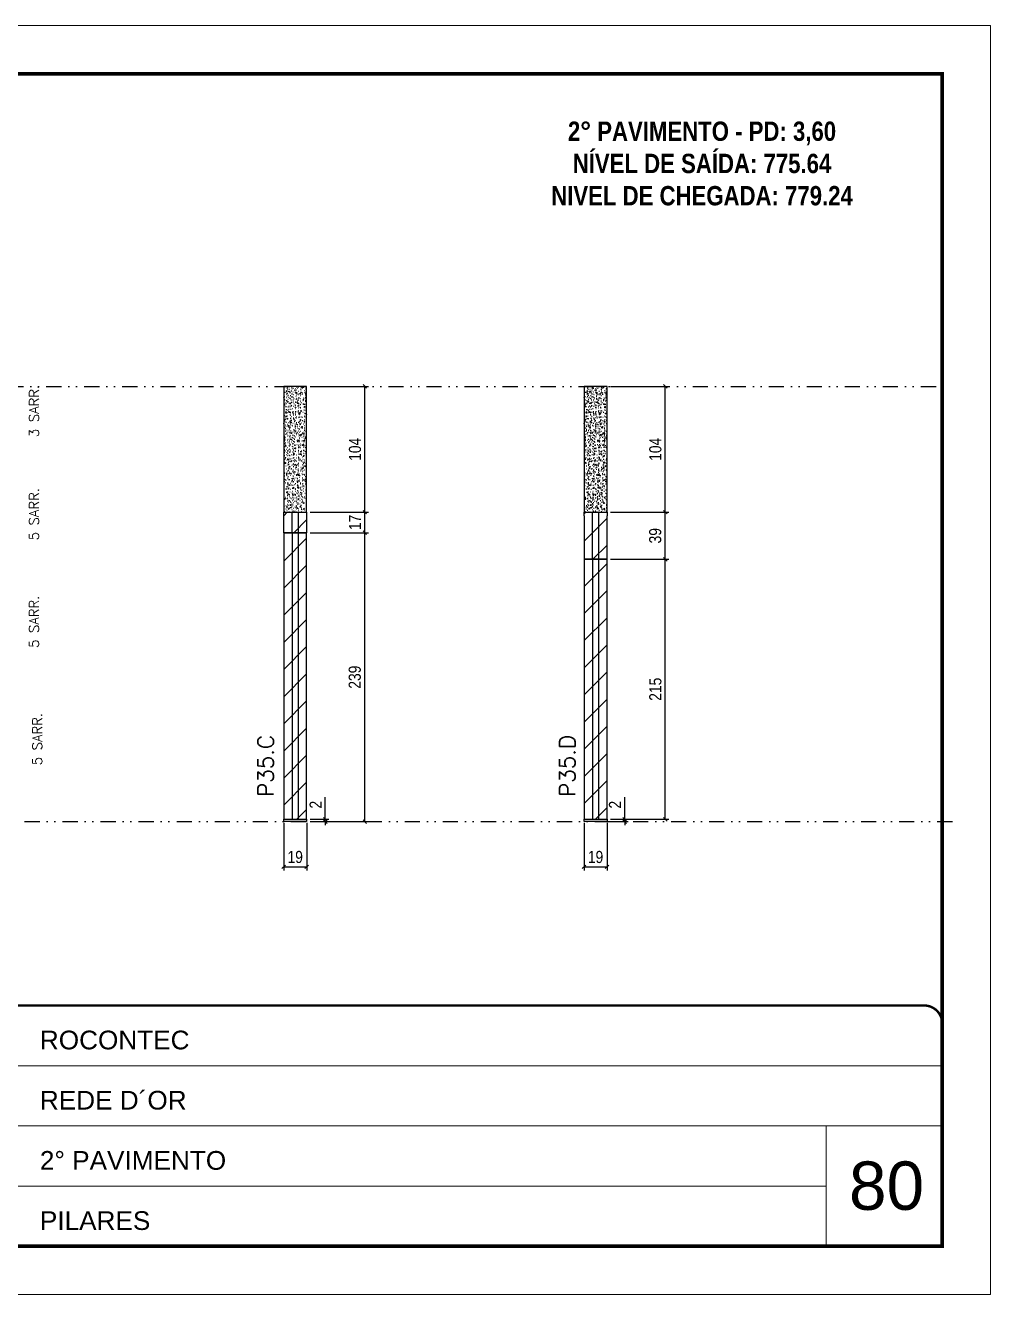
# Model space of a CAD drawing. Extents: x 2949 to 9203, y -16089 to 12527.
# Drawn here: x 8404 to 9203, y -10346 to -9296 of the extents above; entities that cross this region are included whole.
import ezdxf

# ---------------------------------------------------------------- set-up
doc = ezdxf.new("R2010")
doc.units = 0
for name, pattern in [('CONTINUO', [0]), ('DASHED', [0.75, 0.5, -0.25]), ('DIVIDE2', [0.625, 0.25, -0.125, 0, -0.125, 0, -0.125])]:
    doc.linetypes.add(name, pattern=pattern)
for name, color, linetype, lineweight in [('CARIMBO', 255, 'Continuous', 9), ('Folhas', 255, 'Continuous', 9), ('Hachura', 251, 'Continuous', 9), ('SARRAFO DE PRESSAO', 251, 'DASHED', 9), ('Texto Seção', 7, 'Continuous', 15)]:
    doc.layers.add(name, color=color, linetype=linetype, lineweight=lineweight)
for name, color, linetype in [('COTA', 241, 'Continuous'), ('NOMENCLATURA', 7, 'Continuous'), ('Nível', 160, 'Continuous'), ('Painéis', 200, 'Continuous'), ('SARR_2.2x7', 40, 'Continuous')]:
    doc.layers.add(name, color=color, linetype=linetype)
doc.styles.add('ARIAL', font='arial.ttf')
doc.styles.add('COTA TECNICA', font='techl___.ttf', dxfattribs={"height": 10})
doc.styles.add('COTA TECNICA-50', font='techl___.ttf', dxfattribs={"height": 10})
doc.styles.add('REGUA-120', font='ROMANS.shx', dxfattribs={"height": 15})
doc.styles.add('ROMANC', font='techb___.ttf', dxfattribs={"height": 2.5})
doc.styles.add('ROMANS', font='romans.shx')
doc.dimstyles.new('COTA PAINEL-50', dxfattribs={"dimtxt": 10, "dimasz": 3, "dimexe": 3, "dimexo": 3, "dimgap": 3, "dimtad": 1, "dimdec": 1, "dimzin": 12, "dimdsep": 46, "dimtxsty": 'COTA TECNICA-50', "dimblk1": 'OBLIQUE', "dimblk2": 'OBLIQUE', "dimsah": 1, "dimcen": 0.9, "dimclrd": 4, "dimclre": 4, "dimclrt": 240, "dimadec": 1, "dimazin": 3, "dimtfac": 1, "dimtdec": 1, "dimtmove": 0, "dimatfit": 3, "dimfxl": 1, "dimtolj": 1, "dimtzin": 12, "dimarcsym": 0})
doc.dimstyles.new('PAINEL', dxfattribs={"dimtxt": 10, "dimasz": 3, "dimexe": 3, "dimexo": 3, "dimgap": 3, "dimtad": 1, "dimdec": 1, "dimzin": 12, "dimdsep": 46, "dimtxsty": 'COTA TECNICA', "dimblk1": 'OBLIQUE', "dimblk2": 'OBLIQUE', "dimsah": 1, "dimcen": 0.9, "dimclrd": 4, "dimclre": 4, "dimclrt": 240, "dimadec": 1, "dimazin": 3, "dimtfac": 1, "dimtdec": 1, "dimtmove": 0, "dimatfit": 3, "dimfxl": 1, "dimtolj": 1, "dimtzin": 12, "dimarcsym": 0})
pattern_1 = [(45, (-121303.467, -37644.947), (-11.2253202, 11.2253202), [])]

# ---------------------------------------------------------------- blocks, each defined once
blk = doc.blocks.new('9999999999')
at = {"color": 30, "linetype": 'CONTINUO'}
for p, q in [((98564.6, 34379.6), (99584, 34379.6)), ((98564.6, 34329.8), (99488, 34329.8)), ((99584, 34329.8), (99488, 34329.8)), ((99488, 34329.8), (99488, 34230.2)), ((98564.6, 34280), (99488, 34280))]:
    blk.add_line(p, q, dxfattribs=at)
at = {"color": 30, "linetype": 'CONTINUO', "const_width": 2}
blk.add_lwpolyline([(99584, 34230.2), (99584, 34414.4, 0.414214), (99569, 34429.4), (98229, 34429.4, 0.414214), (98214, 34414.4), (98214, 34245.2, 0.414214), (98229, 34230.2), (99584, 34230.2)], format="xyb", dxfattribs=at)
at = {"layer": 'Folhas'}
blk.add_lwpolyline([(98139, 34190.2), (99624, 34190.2), (99624, 35240.2), (98139, 35240.2)], close=True, dxfattribs=at)
at = {"layer": 'Folhas', "color": 30, "const_width": 3}
blk.add_lwpolyline([(98214, 34230.2), (99584, 34230.2), (99584, 35200.2), (98214, 35200.2)], close=True, dxfattribs=at)
at = {"color": 7, "linetype": 'Continuous', "ltscale": 5, "style": 'ARIAL'}
for s, height, p in [('ROCONTEC', 15.48, (98837.7, 34393.1)), ('REDE D´OR', 15.48, (98837.7, 34343.3)), ('2° PAVIMENTO', 15.483, (98837.7, 34293.5)), ('PILARES', 15.48, (98837.7, 34243.7))]:
    blk.add_text(s, height=height, dxfattribs=at).set_placement(p)
blk = doc.blocks.new('_Oblique')
at = {"color": 0, "linetype": 'ByBlock', "lineweight": -2}
blk.add_line((-0.5, -0.5), (0.5, 0.5), dxfattribs=at)
blk = doc.blocks.new('*D2647')
at = {"layer": 'COTA', "color": 4, "lineweight": -2, "transparency": 16777216}
for p, q in [((8617.9, -9955.9), (8617.9, -9995.3)), ((8636.9, -9955.9), (8636.9, -9995.3)), ((8617.9, -9992.3), (8636.9, -9992.3))]:
    blk.add_line(p, q, dxfattribs=at)
at = {"layer": 'Defpoints', "color": 0, "transparency": 16777216}
for p in [(8617.9, -9952.9), (8636.9, -9952.9), (8636.9, -9992.3)]:
    blk.add_point(p, dxfattribs=at)
at = {"layer": 'COTA', "color": 4, "lineweight": -2, "transparency": 16777216, "xscale": 3, "yscale": 3, "zscale": 3, "rotation": 180}
blk.add_blockref('_Oblique', (8617.9, -9992.3), dxfattribs=at)
at = {"layer": 'COTA', "color": 4, "lineweight": -2, "transparency": 16777216, "xscale": 3, "yscale": 3, "zscale": 3}
blk.add_blockref('_Oblique', (8636.9, -9992.3), dxfattribs=at)
at = {"layer": 'COTA', "color": 240, "transparency": 16777216, "insert": (8627.4, -9984.2), "char_height": 10, "attachment_point": 5, "style": 'COTA TECNICA'}
blk.add_mtext('\\A1;19', dxfattribs=at)
blk = doc.blocks.new('*D2648')
at = {"layer": 'COTA', "color": 4, "lineweight": -2, "transparency": 16777216}
for p, q in [((8866.3, -9955.9), (8866.3, -9995.3)), ((8885.3, -9955.9), (8885.3, -9995.3)), ((8866.3, -9992.3), (8885.3, -9992.3))]:
    blk.add_line(p, q, dxfattribs=at)
at = {"layer": 'Defpoints', "color": 0, "transparency": 16777216}
for p in [(8866.3, -9952.9), (8885.3, -9952.9), (8885.3, -9992.3)]:
    blk.add_point(p, dxfattribs=at)
at = {"layer": 'COTA', "color": 4, "lineweight": -2, "transparency": 16777216, "xscale": 3, "yscale": 3, "zscale": 3, "rotation": 180}
blk.add_blockref('_Oblique', (8866.3, -9992.3), dxfattribs=at)
at = {"layer": 'COTA', "color": 4, "lineweight": -2, "transparency": 16777216, "xscale": 3, "yscale": 3, "zscale": 3}
blk.add_blockref('_Oblique', (8885.3, -9992.3), dxfattribs=at)
at = {"layer": 'COTA', "color": 240, "transparency": 16777216, "insert": (8875.8, -9984.2), "char_height": 10, "attachment_point": 5, "style": 'COTA TECNICA'}
blk.add_mtext('\\A1;19', dxfattribs=at)
blk = doc.blocks.new('*D2649')
at = {"layer": 'COTA', "color": 4, "lineweight": -2, "transparency": 16777216}
for p, q in [((8639.9, -9594.9), (8688, -9594.9)), ((8685, -9698.9), (8685, -9594.9)), ((8639.9, -9698.9), (8688, -9698.9))]:
    blk.add_line(p, q, dxfattribs=at)
at = {"layer": 'Defpoints', "color": 0, "transparency": 16777216}
for p in [(8636.9, -9594.9), (8685, -9594.9), (8636.9, -9698.9)]:
    blk.add_point(p, dxfattribs=at)
at = {"layer": 'COTA', "color": 4, "lineweight": -2, "transparency": 16777216, "xscale": 3, "yscale": 3, "zscale": 3}
for p, rotation in [((8685, -9594.9), 90), ((8685, -9698.9), 270)]:
    blk.add_blockref('_Oblique', p, dxfattribs=dict(at, rotation=rotation))
at = {"layer": 'COTA', "color": 240, "transparency": 16777216, "insert": (8676.9, -9646.9), "char_height": 10, "attachment_point": 5, "rotation": 90, "style": 'COTA TECNICA'}
blk.add_mtext('\\A1;104', dxfattribs=at)
blk = doc.blocks.new('*D2650')
at = {"layer": 'COTA', "color": 4, "lineweight": -2, "transparency": 16777216}
for p, q in [((8639.9, -9715.9), (8688, -9715.9)), ((8685, -9954.9), (8685, -9715.9)), ((8639.9, -9954.9), (8688, -9954.9))]:
    blk.add_line(p, q, dxfattribs=at)
at = {"layer": 'Defpoints', "color": 0, "transparency": 16777216}
for p in [(8636.9, -9715.9), (8685, -9715.9), (8636.9, -9954.9)]:
    blk.add_point(p, dxfattribs=at)
at = {"layer": 'COTA', "color": 4, "lineweight": -2, "transparency": 16777216, "xscale": 3, "yscale": 3, "zscale": 3}
for p, rotation in [((8685, -9715.9), 90), ((8685, -9954.9), 270)]:
    blk.add_blockref('_Oblique', p, dxfattribs=dict(at, rotation=rotation))
at = {"layer": 'COTA', "color": 240, "transparency": 16777216, "insert": (8676.7, -9835.4), "char_height": 10, "attachment_point": 5, "rotation": 90, "style": 'COTA TECNICA'}
blk.add_mtext('\\A1;239', dxfattribs=at)
blk = doc.blocks.new('*D2651')
at = {"layer": 'COTA', "color": 4, "lineweight": -2, "transparency": 16777216}
for p, q in [((8652.3, -9952.9), (8652.3, -9934.8)), ((8639.9, -9952.9), (8655.3, -9952.9)), ((8652.3, -9954.9), (8652.3, -9952.9)), ((8639.9, -9954.9), (8655.3, -9954.9)), ((8652.3, -9954.9), (8652.3, -9957.9))]:
    blk.add_line(p, q, dxfattribs=at)
at = {"layer": 'Defpoints', "color": 0, "transparency": 16777216}
for p in [(8636.9, -9952.9), (8652.3, -9952.9), (8636.9, -9954.9)]:
    blk.add_point(p, dxfattribs=at)
at = {"layer": 'COTA', "color": 4, "lineweight": -2, "transparency": 16777216, "xscale": 3, "yscale": 3, "zscale": 3}
for p, rotation in [((8652.3, -9952.9), 270), ((8652.3, -9954.9), 90)]:
    blk.add_blockref('_Oblique', p, dxfattribs=dict(at, rotation=rotation))
at = {"layer": 'COTA', "color": 240, "transparency": 16777216, "insert": (8644.3, -9940.9), "char_height": 10, "attachment_point": 5, "rotation": 90, "style": 'COTA TECNICA-50'}
blk.add_mtext('\\A1;2', dxfattribs=at)
blk = doc.blocks.new('*D2652')
at = {"layer": 'COTA', "color": 4, "linetype": 'ByBlock', "lineweight": -2, "transparency": 16777216}
for p, q in [((8888.3, -9737.9), (8936.4, -9737.9)), ((8933.4, -9952.9), (8933.4, -9737.9)), ((8888.3, -9952.9), (8936.4, -9952.9))]:
    blk.add_line(p, q, dxfattribs=at)
at = {"layer": 'Defpoints', "color": 0, "linetype": 'ByBlock', "transparency": 16777216}
for p in [(8885.3, -9737.9), (8933.4, -9737.9), (8885.3, -9952.9)]:
    blk.add_point(p, dxfattribs=at)
at = {"layer": 'COTA', "color": 4, "linetype": 'ByBlock', "lineweight": -2, "transparency": 16777216, "xscale": 3, "yscale": 3, "zscale": 3}
for p, rotation in [((8933.4, -9737.9), 90), ((8933.4, -9952.9), 270)]:
    blk.add_blockref('_Oblique', p, dxfattribs=dict(at, rotation=rotation))
at = {"layer": 'COTA', "color": 240, "linetype": 'ByBlock', "transparency": 16777216, "insert": (8925.3, -9845.4), "char_height": 10, "attachment_point": 5, "rotation": 90, "style": 'COTA TECNICA'}
blk.add_mtext('\\A1;215', dxfattribs=at)
blk = doc.blocks.new('*D2670')
at = {"layer": 'COTA', "color": 4, "linetype": 'ByBlock', "lineweight": -2, "transparency": 16777216}
for p, q in [((8899.9, -9952.9), (8899.9, -9934.8)), ((8888.3, -9952.9), (8902.9, -9952.9)), ((8899.9, -9954.9), (8899.9, -9952.9)), ((8888.3, -9954.9), (8902.9, -9954.9)), ((8899.9, -9954.9), (8899.9, -9957.9))]:
    blk.add_line(p, q, dxfattribs=at)
at = {"layer": 'Defpoints', "color": 0, "linetype": 'ByBlock', "transparency": 16777216}
for p in [(8885.3, -9952.9), (8899.9, -9952.9), (8885.3, -9954.9)]:
    blk.add_point(p, dxfattribs=at)
at = {"layer": 'COTA', "color": 4, "linetype": 'ByBlock', "lineweight": -2, "transparency": 16777216, "xscale": 3, "yscale": 3, "zscale": 3}
for p, rotation in [((8899.9, -9952.9), 270), ((8899.9, -9954.9), 90)]:
    blk.add_blockref('_Oblique', p, dxfattribs=dict(at, rotation=rotation))
at = {"layer": 'COTA', "color": 240, "linetype": 'ByBlock', "transparency": 16777216, "insert": (8891.9, -9940.9), "char_height": 10, "attachment_point": 5, "rotation": 90, "style": 'COTA TECNICA'}
blk.add_mtext('\\A1;2', dxfattribs=at)
blk = doc.blocks.new('*D2653')
at = {"layer": 'COTA', "color": 4, "lineweight": -2, "transparency": 16777216}
for p, q in [((8888.3, -9594.9), (8936.4, -9594.9)), ((8933.4, -9698.9), (8933.4, -9594.9)), ((8888.3, -9698.9), (8936.4, -9698.9))]:
    blk.add_line(p, q, dxfattribs=at)
at = {"layer": 'Defpoints', "color": 0, "transparency": 16777216}
for p in [(8885.3, -9594.9), (8933.4, -9594.9), (8885.3, -9698.9)]:
    blk.add_point(p, dxfattribs=at)
at = {"layer": 'COTA', "color": 4, "lineweight": -2, "transparency": 16777216, "xscale": 3, "yscale": 3, "zscale": 3}
for p, rotation in [((8933.4, -9594.9), 90), ((8933.4, -9698.9), 270)]:
    blk.add_blockref('_Oblique', p, dxfattribs=dict(at, rotation=rotation))
at = {"layer": 'COTA', "color": 240, "transparency": 16777216, "insert": (8925.3, -9646.9), "char_height": 10, "attachment_point": 5, "rotation": 90, "style": 'COTA TECNICA'}
blk.add_mtext('\\A1;104', dxfattribs=at)
blk = doc.blocks.new('*D2654')
at = {"layer": 'COTA', "color": 4, "lineweight": -2, "transparency": 16777216}
for p, q in [((8639.9, -9698.9), (8688, -9698.9)), ((8685, -9715.9), (8685, -9698.9)), ((8639.9, -9715.9), (8688, -9715.9))]:
    blk.add_line(p, q, dxfattribs=at)
at = {"layer": 'Defpoints', "color": 0, "transparency": 16777216}
for p in [(8636.9, -9698.9), (8685, -9698.9), (8636.9, -9715.9)]:
    blk.add_point(p, dxfattribs=at)
at = {"layer": 'COTA', "color": 4, "lineweight": -2, "transparency": 16777216, "xscale": 3, "yscale": 3, "zscale": 3}
for p, rotation in [((8685, -9698.9), 90), ((8685, -9715.9), 270)]:
    blk.add_blockref('_Oblique', p, dxfattribs=dict(at, rotation=rotation))
at = {"layer": 'COTA', "color": 240, "transparency": 16777216, "insert": (8676.9, -9707.4), "char_height": 10, "attachment_point": 5, "rotation": 90, "style": 'COTA TECNICA'}
blk.add_mtext('\\A1;17', dxfattribs=at)
blk = doc.blocks.new('*D2655')
at = {"layer": 'COTA', "color": 4, "lineweight": -2, "transparency": 16777216}
for p, q in [((8888.3, -9698.9), (8936.4, -9698.9)), ((8933.4, -9737.9), (8933.4, -9698.9)), ((8888.3, -9737.9), (8936.4, -9737.9))]:
    blk.add_line(p, q, dxfattribs=at)
at = {"layer": 'Defpoints', "color": 0, "transparency": 16777216}
for p in [(8885.3, -9698.9), (8933.4, -9698.9), (8885.3, -9737.9)]:
    blk.add_point(p, dxfattribs=at)
at = {"layer": 'COTA', "color": 4, "lineweight": -2, "transparency": 16777216, "xscale": 3, "yscale": 3, "zscale": 3}
for p, rotation in [((8933.4, -9698.9), 90), ((8933.4, -9737.9), 270)]:
    blk.add_blockref('_Oblique', p, dxfattribs=dict(at, rotation=rotation))
at = {"layer": 'COTA', "color": 240, "transparency": 16777216, "insert": (8925.2, -9718.4), "char_height": 10, "attachment_point": 5, "rotation": 90, "style": 'COTA TECNICA'}
blk.add_mtext('\\A1;39', dxfattribs=at)

msp = doc.modelspace()

# ---------------------------------------------------------------- hatches: boundary and pattern name
at = {"layer": 'COTA', "linetype": 'ByBlock'}
h = msp.add_hatch(dxfattribs=at)
h.set_pattern_fill('AR-CONC', color=256, scale=0.03)
h.set_pattern_definition([(50, (-123296.4085, -37661.947), (5.46554007, -0.47817257), [0.5715, -6.2865]), (355, (-123296.4085, -37661.947), (-1.05730264, 5.73170536), [0.4572, -5.02921753]), (100.4514447, (-123295.953, -37661.987), (4.40823741, 5.25353256), [0.48570026, -5.34270734]), (46.1842, (-123296.4085, -37660.423), (8.13237123, -1.26126984), [0.85725, -9.42975]), (96.6355576, (-123295.731, -37660.528), (7.122124, 7.42278374), [0.7285507, -8.01406824]), (351.184151, (-123296.4085, -37660.423), (7.122124, 7.42278374), [0.685799, -7.54379196]), (21, (-123295.6465, -37660.804), (4.54843174, -3.06795595), [0.5715, -6.2865]), (326, (-123295.6465, -37660.804), (1.85406085, 5.52563898), [0.4572, -5.0292]), (71.451445, (-123295.2675, -37661.0596), (6.40249258, 2.45768307), [0.48570026, -5.34269813]), (37.5, (-123296.4085, -37661.947), (0.092658098, 2.536651166), [0, -4.96824, 0, -5.1054, 0, -5.04825]), (7.5, (-123296.4085, -37661.947), (2.004589875, 3.005417245), [0, -2.91084, 0, -4.85394, 0, -1.92405]), (327.5, (-123298.1078, -37661.947), (4.067717855, -0.17186232), [0, -1.905, 0, -5.9436, 0, -7.8867]), (317.5, (-123298.8698, -37661.947), (4.44387544, 0.76279473), [0, -2.4765, 0, -3.94716, 0, -5.6007])])
h.paths.add_polyline_path([(8617.87, -9698.91), (8636.87, -9698.91), (8636.87, -9594.91), (8617.87, -9594.91)])
h = msp.add_hatch(dxfattribs=at)
h.set_pattern_fill('AR-CONC', color=256, scale=0.03)
h.set_pattern_definition([(50, (-123047.962, -37661.947), (5.46554007, -0.47817257), [0.5715, -6.2865]), (355, (-123047.962, -37661.947), (-1.05730264, 5.73170536), [0.4572, -5.02921753]), (100.4514447, (-123047.5066, -37661.987), (4.40823741, 5.25353256), [0.48570026, -5.34270734]), (46.1842, (-123047.962, -37660.423), (8.13237123, -1.26126984), [0.85725, -9.42975]), (96.6355576, (-123047.284, -37660.528), (7.122124, 7.42278374), [0.7285507, -8.01406824]), (351.184151, (-123047.962, -37660.423), (7.122124, 7.42278374), [0.685799, -7.54379196]), (21, (-123047.2, -37660.804), (4.54843174, -3.06795595), [0.5715, -6.2865]), (326, (-123047.2, -37660.804), (1.85406085, 5.52563898), [0.4572, -5.0292]), (71.451445, (-123046.821, -37661.0596), (6.40249258, 2.45768307), [0.48570026, -5.34269813]), (37.5, (-123047.962, -37661.947), (0.092658098, 2.536651166), [0, -4.96824, 0, -5.1054, 0, -5.04825]), (7.5, (-123047.962, -37661.947), (2.004589875, 3.005417245), [0, -2.91084, 0, -4.85394, 0, -1.92405]), (327.5, (-123049.6613, -37661.947), (4.067717855, -0.17186232), [0, -1.905, 0, -5.9436, 0, -7.8867]), (317.5, (-123050.4233, -37661.947), (4.44387544, 0.76279473), [0, -2.4765, 0, -3.94716, 0, -5.6007])])
h.paths.add_polyline_path([(8866.31, -9698.91), (8885.31, -9698.91), (8885.31, -9594.91), (8866.31, -9594.91)])
at = {"layer": 'Hachura', "linetype": 'ByBlock'}
h = msp.add_hatch(dxfattribs=at)
h.set_pattern_fill('ANSI31', color=256, scale=5)
h.paths.add_polyline_path([(8636.87, -9698.91), (8617.87, -9698.91), (8617.87, -9715.91), (8636.87, -9715.91)])
h = msp.add_hatch(dxfattribs=at)
h.set_pattern_fill('ANSI31', color=256, scale=5)
h.paths.add_polyline_path([(8885.31, -9701.91), (8885.31, -9698.91), (8866.31, -9698.91), (8866.31, -9701.91), (8866.31, -9737.91), (8885.31, -9737.91)])
h = msp.add_hatch(dxfattribs=at)
h.set_pattern_fill('ANSI31', color=256, scale=5)
h.set_pattern_definition(pattern_1)
h.paths.add_polyline_path([(8636.87, -9715.91), (8617.87, -9715.91), (8617.87, -9952.91), (8636.87, -9952.91)])
h = msp.add_hatch(dxfattribs=at)
h.set_pattern_fill('ANSI31', color=256, scale=5)
h.set_pattern_definition(pattern_1)
h.paths.add_polyline_path([(8885.31, -9737.91), (8866.31, -9737.91), (8866.31, -9952.91), (8885.31, -9952.91)])

# ---------------------------------------------------------------- linework, layer by layer
at = {"layer": 'COTA', "linetype": 'ByBlock'}
for points in [[(8617.87, -9698.91), (8636.87, -9698.91), (8636.87, -9594.91), (8617.87, -9594.91)], [(8866.31, -9698.91), (8885.31, -9698.91), (8885.31, -9594.91), (8866.31, -9594.91)]]:
    msp.add_lwpolyline(points, close=True, dxfattribs=at)
at = {"layer": 'Nível', "color": 4, "linetype": 'DIVIDE2', "ltscale": 50}
for p, q in [((7792.53, -9594.91), (9162.53, -9594.91)), ((7806.03, -9954.91), (9176.03, -9954.91))]:
    msp.add_line(p, q, dxfattribs=at)
at = {"layer": 'Painéis'}
for p, q in [((8617.87, -9698.91), (8636.87, -9698.91)), ((8617.87, -9715.91), (8617.87, -9698.91)), ((8636.87, -9698.91), (8636.87, -9715.91)), ((8866.31, -9698.91), (8885.31, -9698.91)), ((8866.31, -9701.91), (8866.31, -9698.91)), ((8866.31, -9701.91), (8866.31, -9952.91)), ((8885.31, -9698.91), (8885.31, -9701.91)), ((8885.31, -9952.91), (8885.31, -9701.91)), ((8636.87, -9715.91), (8617.87, -9715.91)), ((8866.31, -9737.91), (8885.31, -9737.91)), ((8885.31, -9737.91), (8866.31, -9737.91)), ((8866.31, -9952.91), (8885.31, -9952.91)), ((8866.31, -9952.91), (8885.31, -9952.91)), ((8866.31, -9954.91), (8866.31, -9952.91)), ((8885.31, -9952.91), (8885.31, -9954.91)), ((8885.31, -9954.91), (8866.31, -9954.91))]:
    msp.add_line(p, q, dxfattribs=at)
for points in [[(8617.87, -9952.91), (8636.87, -9952.91), (8636.87, -9715.91), (8617.87, -9715.91)], [(8617.87, -9715.91), (8636.87, -9715.91), (8636.87, -9715.91), (8617.87, -9715.91)], [(8617.87, -9952.91), (8636.87, -9952.91), (8636.87, -9954.91), (8617.87, -9954.91)]]:
    msp.add_lwpolyline(points, close=True, dxfattribs=at)
at = {"layer": 'SARR_2.2x7'}
for p, q in [((8624.87, -9715.91), (8624.87, -9698.91)), ((8629.87, -9698.91), (8629.87, -9715.91)), ((8873.31, -9737.91), (8873.31, -9698.91)), ((8878.31, -9698.91), (8878.31, -9737.91)), ((8624.87, -9715.91), (8624.87, -9952.91)), ((8629.87, -9715.91), (8629.87, -9952.91)), ((8873.31, -9737.91), (8873.31, -9952.91)), ((8878.31, -9737.91), (8878.31, -9952.91))]:
    msp.add_line(p, q, dxfattribs=at)

# ---------------------------------------------------------------- block references
at = {"layer": 'SARRAFO DE PRESSAO', "color": 6, "linetype": 'ByBlock'}
msp.add_blockref('9999999999', (-90421.44, -44536.4), dxfattribs=at)

# ---------------------------------------------------------------- texts
at = {"layer": 'CARIMBO', "style": 'ARIAL'}
msp.add_text('80', height=40, dxfattribs=at).set_placement((9085.39, -10276.05))
at = {"layer": 'NOMENCLATURA', "color": 2, "insert": (8963.86, -9349.06), "char_height": 16, "attachment_point": 2, "style": 'ROMANC'}
msp.add_mtext_dynamic_manual_height_columns('\\P2° PAVIMENTO - PD: 3,60\\PNÍVEL DE SAÍDA: 775.64\\PNIVEL DE CHEGADA: 779.24', width=300.2766, gutter_width=1, heights=[0], dxfattribs=at)
at = {"layer": 'Texto Seção', "linetype": 'Continuous', "style": 'ROMANS'}
for s, p in [('3 SARR.', (8415.36, -9636.79)), ('5 SARR.', (8415.36, -9722.18)), ('5 SARR.', (8415.36, -9811.2)), ('5 SARR.', (8418.07, -9908.28))]:
    msp.add_text(s, height=8, rotation=90, dxfattribs=at).set_placement(p)
at = {"layer": 'Texto Seção', "char_height": 13, "width": 285.3299, "attachment_point": 7, "rotation": 90, "style": 'REGUA-120'}
for s, insert in [('P35.C', (8609.54, -9934.44)), ('P35.D', (8858.98, -9934.44))]:
    msp.add_mtext(s, dxfattribs=dict(at, insert=insert))

# ---------------------------------------------------------------- dimensions: what is measured, and where the dimension line sits
at = {"layer": 'COTA'}
for base, p1, p2, picture, middle in [((8685, -9594.91), (8636.87, -9698.91), (8636.87, -9594.91), '*D2649', (8676.89, -9646.91)), ((8933.44, -9594.91), (8885.31, -9698.91), (8885.31, -9594.91), '*D2653', (8925.34, -9646.91)), ((8685, -9715.91), (8636.87, -9954.91), (8636.87, -9715.91), '*D2650', (8676.75, -9835.41))]:
    dim = msp.add_linear_dim(base=base, p1=p1, p2=p2, angle=90, dimstyle='PAINEL', override={"dimarcsym": 2}, dxfattribs=at)
    dim.commit()
    dim.dimension.update_dxf_attribs({"geometry": picture, "text_midpoint": middle})
for base, p1, p2, picture, middle in [((8685, -9698.91), (8636.87, -9715.91), (8636.87, -9698.91), '*D2654', (8676.92, -9707.41)), ((8933.44, -9698.91), (8885.31, -9737.91), (8885.31, -9698.91), '*D2655', (8925.19, -9718.41))]:
    dim = msp.add_linear_dim(base=base, p1=p1, p2=p2, angle=90, dimstyle='PAINEL', dxfattribs=at)
    dim.commit()
    dim.dimension.update_dxf_attribs({"geometry": picture, "text_midpoint": middle})
at = {"layer": 'COTA', "linetype": 'ByBlock'}
for base, p1, p2, picture, middle in [((8933.44, -9737.91), (8885.31, -9952.91), (8885.31, -9737.91), '*D2652', (8925.33, -9845.41)), ((8899.85, -9952.91), (8885.31, -9954.91), (8885.31, -9952.91), '*D2670', (8891.85, -9940.85))]:
    dim = msp.add_linear_dim(base=base, p1=p1, p2=p2, angle=90, dimstyle='PAINEL', dxfattribs=at)
    dim.commit()
    dim.dimension.update_dxf_attribs({"geometry": picture, "text_midpoint": middle})
at = {"layer": 'COTA'}
dim = msp.add_linear_dim(base=(8652.26, -9952.91), p1=(8636.87, -9954.91), p2=(8636.87, -9952.91), angle=90, dimstyle='COTA PAINEL-50', dxfattribs=at)
dim.commit()
dim.dimension.update_dxf_attribs({"geometry": '*D2651', "text_midpoint": (8652.26, -9940.85), "dimtype": 160})
for base, p1, p2, picture, middle in [((8636.87, -9992.25), (8617.87, -9952.91), (8636.87, -9952.91), '*D2647', (8627.37, -9984.17)), ((8885.31, -9992.25), (8866.31, -9952.91), (8885.31, -9952.91), '*D2648', (8875.81, -9984.17))]:
    dim = msp.add_linear_dim(base=base, p1=p1, p2=p2, dimstyle='PAINEL', override={"dimarcsym": 2}, dxfattribs=at)
    dim.commit()
    dim.dimension.update_dxf_attribs({"geometry": picture, "text_midpoint": middle})

doc.saveas('drawing.dxf')
